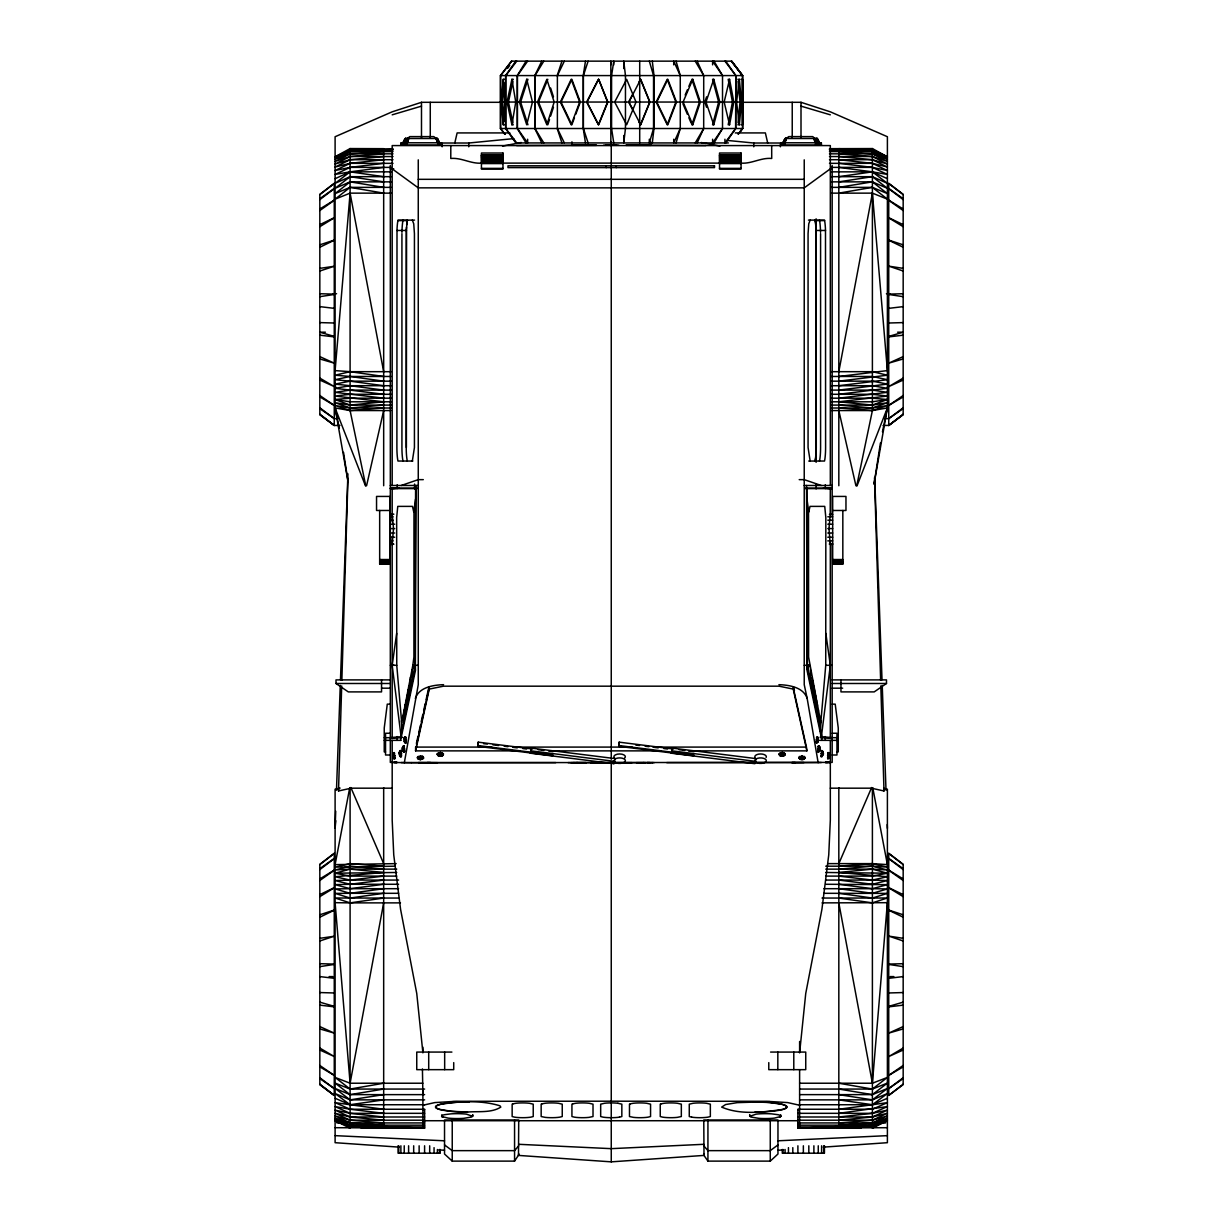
<?xml version="1.0" encoding="UTF-8"?>
<svg xmlns="http://www.w3.org/2000/svg" width="1223" height="1223" viewBox="0 0 1223 1223"><rect width="100%" height="100%" fill="white"/><g stroke="black" fill="none" stroke-linecap="round" stroke-linejoin="round"><path stroke-width="1.5" d="M400.38 737.683L415.071 668.522L415.591 488.16M741 124.777L742.544 124.777L742.544 79.312L741 79.312M749.699 1115.835L749.699 1114.703L750.632 1116.981L758.826 1118.342A15.486 2.4 0 0 0 774.388 1118.112L780.702 1116.507L779.525 1117.119M780.717 1114.856L780.702 1116.461M825.739 665.297L825.831 517.482L824.73 506.383L810.023 506.383L808.525 512.926L808.602 657.041L820.801 722.625L825.739 665.297L832.175 665.297M400.578 740.358L415.499 670.204A84.723 84.647 0 0 1 415.377 665.297L415.973 485.485M822.131 737.683L807.425 668.522L806.905 488.16M816.184 741.964L816.842 736.766L817.942 737.744L818.034 741.872L816.184 741.964L816.398 742.881L817.637 742.071L818.309 737.989L817.377 741.826M818.095 746.733L819.914 747.1L819.242 751.182L818.019 751.992L818.447 745.862L819.548 746.84L819.639 750.968L819.395 747.635M818.034 741.872L818.309 737.989M819.639 750.968L819.914 747.1M823.079 751.793L822.406 755.875L821.183 756.685L821.611 750.555L822.712 751.534L822.146 755.631L823.033 755.111C824.638 752.925 821.183 750.891 823.217 752.374M822.529 753.704L822.422 751.748M829.607 753.811L828.949 757.893L827.711 758.703L828.139 752.573L829.255 753.567L829.347 757.694L828.537 757.068L829.561 757.129L829.607 753.811L828.552 755.692M829.072 755.722L828.949 753.765M401.939 232.309L402.031 229.695A18.712 2.538 -90 0 1 402.856 220.92L403.009 220.109M422.424 1068.978L422.898 1094.784M610.843 142.938L610.843 61.15L610.827 64.865M639.705 142.938L639.705 61.15M392.186 788.178L351.139 788.178L338.511 790.975L341.691 685.92M341.859 680.202L347.928 479.645M335.714 811.185L335.102 828.338L335.79 820.725M336.478 790.226L340.269 685.4M340.483 679.682L347.928 473.851M808.327 672.604L808.648 665.297L807.486 665.755M810.207 681.257L810.742 671.121M477.765 746.32L478.025 745.541L552.903 754.943L552.643 755.722L477.765 746.32L477.964 742.942L478.224 742.162L532.509 748.98M478.025 745.541L478.224 742.162M530.965 750.846L531.118 748.079L614.817 758.581L614.665 761.363L613.885 763.687L530.186 753.169L530.965 750.846L614.665 761.363M613.885 763.687L614.038 760.905M618.731 746.32L618.991 745.541L693.869 754.943L693.609 755.722L618.731 746.32L618.93 742.942L619.19 742.162L673.476 748.98M618.991 745.541L619.19 742.162M671.931 750.846L672.084 748.079L755.783 758.581L755.631 761.363L754.851 763.687L671.152 753.169L671.931 750.846L755.631 761.363M812.011 689.91L812.592 680.11M813.937 699.296L814.533 689.864M815.97 709.401L816.567 700.366M817.805 718.62L818.401 709.952M820.358 731.476L821.107 720.851M504.809 124.777L503.28 124.777L505.007 102.044L503.28 79.312L504.809 79.312M412.839 665.297L401.694 722.625L396.756 665.297L396.665 517.482L397.765 506.383L412.472 506.383L413.97 512.926L413.909 657.041L412.839 665.297L415.01 665.297M394.341 762.449L397.215 762.495L390.32 762.403L390.32 165.457M338.511 790.975L338.74 788.376M503.28 79.312L501.094 102.044L503.28 124.777M504.442 83.103L502.607 102.044L504.442 120.985M738.035 122.881L740.022 102.044L738.035 81.207M737.851 124.777L739.349 124.777L741.52 102.044L739.349 79.312L737.851 79.312M516.58 145.506L596.457 145.247M816.658 712.657L817.453 704.784M814.778 703.24L815.634 695.306M811.216 685.751L812.118 677.527M812.928 694.098L813.815 685.981M818.646 722.64L819.471 715.302M652.302 142.938L653.999 128.507L653.999 75.581L652.302 61.15M809.58 677.955L810.513 669.868M739.349 79.312L736.582 102.044L739.349 124.777M817.728 736.827L817.285 742.942M817.591 741.276L817.759 739.9M821.413 736.582L830.325 665.297L825.831 633.376M416.08 747.085L415.606 750.876L520.081 750.876M703.928 1155.093L703.775 1153.61M396.665 633.376L392.186 665.297L401.083 736.582M413.741 511.902L415.53 499.152M585.465 61.15L583.249 75.581L583.249 128.507L585.465 142.938M880.438 442.94L874.032 484.216L887.394 407.932L887.394 136.731L830.325 111.828L801.004 102.304L742.697 102.304M513.339 124.777L511.917 124.777L515.754 102.044L511.917 79.312L513.339 79.312M392.186 762.403L404.339 762.678L418.266 684.681L418.266 159.846M407.305 220.109L407.152 220.92A18.712 2.538 90 0 0 406.648 224.864M407.473 220.109L407.32 220.92A18.712 2.538 -90 0 0 406.495 229.695L406.388 447.526M383.67 902.88L350.099 1083.226L422.898 1083.226M729.565 124.777L733.831 102.044L729.565 79.312L728.189 79.312L732.439 102.044L728.189 124.777L729.565 124.777L724.154 102.044L729.565 79.312M838.825 371.685L872.396 193.142L831.365 193.142M349.747 787.673L335.102 864.63L396.16 863.621M749.699 1116.354L756.15 1114.122A15.486 2.4 0 0 1 771.713 1113.878L777.981 1114.688A15.991 2.477 0 0 1 780.702 1116.507M882.456 431.795L887.394 407.932L872.396 410.561L831.701 410.561M856.727 485.776L872.396 410.561L872.396 148.564L829.484 148.671M511.917 79.312L507.025 102.044L511.917 124.777M512.957 81.054L508.432 102.044L512.957 123.034M416.401 743.446L418.021 736.185M418.816 732.546L420.437 725.27M421.232 721.646L422.837 714.37M423.647 710.746L425.252 703.47M426.063 699.831L428.876 687.112M416.477 745.266L429.365 687.097M366.564 485.776L383.67 410.561M807.639 669.715L808.648 665.297L807.486 666.214M454.788 143.015L457.127 132.925L509.838 132.925M393.164 757.694C394.005 759.437 391.895 750.586 393.944 755.692M394.708 753.46L393.47 752.649L394.968 755.615L394.784 758.703L393.898 758.764L393.561 757.893L395.014 757.786M394.142 753.49L394.356 752.573M393.898 758.764L393.47 752.649M399.279 752.374L400.303 752.298L399.279 752.374C397.995 754.774 401.694 756.303 399.462 755.111M399.692 755.676L399.997 750.616L400.884 750.555L401.496 753.597L401.312 756.685L400.425 756.747L399.417 751.793M400.074 751.748L400.349 755.631M400.884 750.555L401.312 756.685M405.21 742.942C403.284 726.615 404.996 753.399 404.767 736.827L405.654 736.766L406.281 739.793L406.097 742.881L405.21 742.942L404.859 742.071L406.311 741.964M404.767 736.827L404.553 737.744L406.005 737.637M400.425 756.747L399.997 750.616M402.856 750.968L402.948 746.84L404.049 745.862L404.706 751.075C398.438 750.035 405.256 743.66 403.3 750.372M404.461 741.872L404.186 737.989M403.835 746.779L404.049 745.862M404.706 751.075L403.59 752.053L403.162 745.923M518.72 1154.848L514.562 1161.116L452.235 1161.116L444.53 1154.023L444.53 1119.993L518.72 1119.993L518.491 1155.414L611.255 1161.85L704.005 1155.414L703.775 1119.993L777.966 1119.993L777.966 1154.023L770.261 1161.116L707.934 1161.116L703.775 1155.108M450.813 145.583L450.783 158.47C461.499 157.461 470.947 163.989 481.434 163.118M518.583 1155.154L518.72 1153.61M807.608 669.516L808.648 665.297L807.486 666.657M526.716 79.312L532.464 102.044L526.716 124.777L519.393 102.044L526.716 79.312L527.939 79.312L520.616 102.044L527.939 124.777M713.743 124.777L719.843 102.044L713.743 79.312L712.566 79.312L718.665 102.044L712.566 124.777L713.743 124.777L705.977 102.044L713.743 79.312M807.577 669.302L808.648 665.297L807.47 667.131M415.331 698.471C419.015 687.219 433.278 685.002 443.582 684.681M676.059 142.938L680.278 128.507L680.263 75.581L676.059 61.15M807.532 669.073L808.648 665.297L807.455 667.59M549.509 119.533L547.812 124.777L538.487 102.044L547.812 79.312M550.625 116.032L553.453 107.288M557.214 75.581L561.938 61.15M588.125 61.15L583.402 75.581L583.402 128.507L588.125 142.938M807.486 668.828L808.648 665.297L807.44 668.079M692.768 124.777L700.366 102.044L692.768 79.312L691.866 79.312L699.464 102.044L691.866 124.777L692.768 124.777L683.076 102.044L692.768 79.312M706.588 96.8L704.8 102.044L706.588 107.288M574.458 117.79L571.844 124.777L561.021 102.044L571.844 79.312L580.329 102.044L575.758 114.289M807.44 668.553L808.648 665.297M857.033 485.837L887.394 407.932M407.183 142.785L408.864 138.505M816.398 742.881L816.75 742.009M819.334 745.923L818.019 751.992M822.498 750.616L822.07 756.747M821.183 756.685L821.52 755.814M829.026 752.649L827.711 758.703M408.513 138.505L406.877 145.094M626.65 124.777L636.021 102.044L626.65 79.312M406.189 142.785L407.993 138.505M685.155 95.042L687.387 89.799M688.885 86.298L691.117 81.054M838.825 863.621L871.647 787.52M405.639 142.785L407.519 138.505M412.334 461.056L414.429 447.526L414.429 233.654L413.741 223.824L412.334 220.109M405.119 142.785L407.06 138.505M680.263 128.507L673.72 142.938L673.72 139.223M697.156 142.938L703.684 128.507L703.714 75.581L695.23 61.15M784.692 142.785L786.542 138.505M769.879 1101.617L737.224 1102.642L725.621 1104.537L721.677 1107.105C740.205 1115.116 762.892 1112.303 782.659 1109.414A33.204 5.137 0 0 0 781.864 1104.323L769.68 1102.519L753.337 1101.892A32.868 5.075 0 0 1 787 1106.846A32.868 5.075 0 0 1 754.943 1112.059M404.66 142.785L406.663 138.505M404.247 142.785L406.296 138.505M541.774 61.15L534.803 75.581L534.803 128.507L541.774 142.938M564.353 61.15L557.382 75.581L557.382 128.507L564.353 142.938M785.961 138.505L783.882 145.094M405.975 138.505L403.896 145.094M403.773 142.785L405.18 139.926M783.53 142.785L785.64 138.505L783.546 145.094M819.227 145.094L817.04 138.505L819.318 142.785L817.27 138.505L785.135 138.505L783.026 142.785L785.304 138.505L783.224 145.094M403.345 142.785L405.501 138.505L403.269 145.094M783.179 142.785L785.334 138.505M405.256 138.505L403.07 142.785L405.226 138.505L403.177 142.785L405.302 138.505L437.36 138.505L439.577 145.094M782.949 142.785L785.135 138.505L782.919 145.094M598.368 79.312L586.658 102.044L598.368 124.777L607.556 102.044L598.674 79.312L607.862 102.044L598.674 124.777L586.964 102.044L598.674 79.312M632.872 93.926L628.653 102.044L632.872 110.162M638.773 82.553L640.455 79.312L649.719 102.044L640.455 124.777L638.773 121.536M625.809 80.932L614.665 102.044L625.809 123.156M695.23 142.938L703.714 128.507M714.018 142.938L722.518 128.507L722.518 75.581L714.018 61.15M526.089 61.15L517.268 75.581L517.268 128.507L526.089 142.938M543.807 61.15L534.971 75.581L534.971 128.507L543.807 142.938M722.564 128.507L712.612 142.938L712.612 139.223M725.728 142.938L735.68 128.507L735.787 75.581L725.728 61.15M515.785 61.15L505.603 75.581L505.603 128.507L515.785 142.938L728.404 142.938M527.633 61.15L517.436 75.581L517.436 128.507L527.633 142.938L527.633 139.223M507.576 68.366L509.731 65.476M742.483 128.507L738.126 134.285L742.606 128.507L742.651 75.581L731.797 61.15L511.428 61.15L500.452 75.581L500.452 128.507L504.839 134.285M739.395 132.848L742.651 128.507L742.499 75.581L731.43 61.15M516.748 61.15L505.756 75.581L505.756 128.507L516.748 142.938M511.749 61.15L500.589 75.581L500.589 128.507L505.053 134.285M518.72 1145.798L514.562 1150.644L452.235 1150.644L444.53 1144.911M420.483 758.841L420.483 759.682L418.312 759.193L417.41 757.373L420.483 755.89L422.654 756.318L423.555 758.153L420.483 759.682L418.541 758.734L420.483 757.22L422.424 758.153L421.859 759.407L422.424 758.153M417.41 758.153L420.483 756.685L423.555 758.153M418.541 758.734L420.483 757.801L422.424 758.734M423.555 757.373L422.654 759.193M437.284 753.918L440.356 752.435L443.429 753.918L442.527 755.738L440.356 756.227L438.186 755.738L437.284 753.918L438.186 755.738M437.284 754.698L440.356 753.23L443.429 754.698M438.415 754.698L438.981 755.952L438.981 754.041L441.732 754.041L441.732 755.952L442.298 754.698M438.415 755.294L440.356 754.362L442.298 755.294M443.429 753.918L442.527 755.738M782.139 755.386L782.139 756.227L779.968 755.738L779.066 753.918L782.139 752.435L784.31 752.864L785.212 754.698L782.139 756.227L780.198 755.294L782.139 753.765L784.081 754.698L783.515 755.952L784.081 754.698M779.066 754.698L782.139 753.23L785.212 754.698M780.198 755.294L782.139 754.362L784.081 755.294M785.212 753.918L784.31 755.738M798.94 757.373L802.013 755.89L805.086 757.373L804.184 759.193L802.013 759.682L799.842 759.193L798.94 757.373L799.842 759.193M798.94 758.153L802.013 756.685L805.086 758.153M800.071 758.153L800.637 759.407L800.637 757.496L803.389 757.496L803.389 759.407L803.954 758.153M800.071 758.734L802.013 757.801L803.954 758.734M805.086 757.373L804.184 759.193M838.825 1126.735L837.419 1128.141L839.88 1128.11M407.427 138.505L409.797 136.609L433.783 136.609L436.152 138.505L438.262 145.094M319.83 194.64L334.261 183.481M319.83 864.6L334.261 853.44M888.739 425.543L903.17 414.689L903.17 194.319L888.739 183.328L888.739 425.497L903.17 414.215M903.17 1084.174L888.739 1095.456L888.739 853.287L903.17 864.279L903.17 1084.648L888.739 1095.319M319.83 199.639L334.261 188.648M319.83 869.599L334.261 858.607M903.17 407.794L888.739 418.663L884.963 418.572M903.17 414.49L888.739 425.359L883.067 425.543M888.739 1088.623L903.17 1077.753M777.966 1144.911L770.261 1150.644L707.934 1150.644L703.775 1145.798M319.83 198.676L334.261 188.48M319.83 210.524L334.261 200.327M319.83 868.636L334.261 858.439M319.83 880.484L334.261 870.287M888.739 405.455L903.17 395.503M888.739 418.572L903.17 408.62M888.739 1075.414L903.17 1065.462M888.739 1088.531L903.17 1078.579M832.175 679.896L886.492 679.896L886.492 683.489L874.2 691.897L840.965 691.897L840.965 679.896M472.797 1115.835L472.797 1114.703L471.864 1116.981L463.67 1118.342A15.486 2.4 0 0 1 448.107 1118.112L441.793 1116.507L442.971 1117.119M319.83 208.98L334.261 200.159M319.83 226.683L334.261 217.862M319.83 878.94L334.261 870.119M319.83 896.642L334.261 887.822M903.17 378.121L888.739 386.606L903.17 380.047M888.739 405.394L903.17 396.909M903.17 1048.08L888.739 1056.565L903.17 1050.007M888.739 1075.353L903.17 1066.869M383.67 485.73L383.67 148.671L350.099 148.564L335.102 156.789L350.099 149.894L393.011 148.671M319.83 224.665L334.261 217.694M319.83 247.229L334.261 240.258M319.83 894.625L334.261 887.653M319.83 917.189L334.261 910.218M392.186 544.388L393.516 528.581L392.186 514.363M335.102 178.696L350.099 171.847L383.67 167.383M903.17 356.612L888.739 363.155L903.17 358.951M903.17 1026.571L888.739 1033.114L903.17 1028.91M887.394 1098.269L872.396 1104.736L838.825 1109.246M422.898 1105.256L434.822 1102.58L456.301 1101.296L611.255 1101.204L766.194 1101.296L787.688 1102.58L799.613 1105.256M831.365 398.178L872.396 398.178L887.394 399.524L872.396 405.088L831.365 405.088M393.439 488.16L392.186 488.604L399.157 488.145L390.32 488.604L415.591 488.604M401.251 485.485L418.266 479.645L423.296 479.645M319.83 244.829L334.261 240.105M319.83 271.002L334.261 266.278L319.83 268.357M319.83 914.789L334.261 910.065M319.83 940.961L334.261 936.237L319.83 938.316M500.757 102.304L421.492 102.304L392.186 111.828L335.102 136.731L335.102 407.932L348.142 482.351M392.186 114.824L421.492 106.141M888.739 336.417L903.17 332.197L897.59 332.197M888.739 1006.376L903.17 1002.157M396.741 876.111L350.099 876.111L335.102 873.207L350.099 869.14L396.741 869.14M340.101 788.071L335.102 789.217L335.102 1142.695L399.248 1147.143M810.161 220.109L808.755 223.824L808.067 233.654L808.067 447.526L810.161 461.056M619.434 1117.149L621.834 1116.538L621.834 1104.17L617.936 1103.253M421.859 758.81L418.541 758.153M441.732 755.355L438.981 755.355M783.515 755.355L780.198 754.698M803.389 758.81L800.637 758.81M825.754 869.14L872.396 869.14L887.394 873.207L872.396 876.111L825.754 876.111M502.515 146.072L521.288 142.51M383.67 1083.226L350.099 1089.066L335.102 1083.089L350.099 1094.631L424.626 1094.631M838.825 193.142L872.396 187.364L887.394 193.601L872.396 181.86L831.365 181.86M383.67 1089.066L350.099 1094.631L335.102 1088.47L350.099 1099.859L424.626 1099.859M838.825 187.364L872.396 181.86L887.394 188.327L872.396 176.678L831.365 176.678M383.67 1094.631L350.099 1099.859L335.102 1093.53L350.099 1104.736L383.67 1109.246M838.825 181.86L872.396 176.678L887.394 183.343L872.396 171.847L838.825 167.383M319.83 296.669L334.261 294.468M319.83 966.629L334.261 964.427M887.394 399.524L872.396 401.801L831.365 401.801M383.67 1099.859L350.099 1104.736L335.102 1102.626L350.099 1109.246L383.67 1113.327M838.825 176.678L872.396 171.847L887.394 174.43L872.396 167.383L838.825 163.332M383.67 898.049L350.099 902.88L335.102 902.681L350.099 1083.226L335.102 1077.417L350.099 1089.066L424.626 1089.066M838.825 376.47L887.394 370.6L872.396 193.142L887.394 199.15L872.396 187.364L831.365 187.364M383.67 893.31L350.099 898.049L335.102 897.988L350.099 902.88L400.471 902.88M838.825 381.163L887.394 375.201L872.396 371.685L831.365 371.685M383.67 888.693L350.099 893.31L335.102 893.386L350.099 898.049L398.606 898.049M838.825 385.719L887.394 379.711L872.396 376.47L831.365 376.47M383.67 884.275L350.099 888.693L335.102 888.922L350.099 893.31L398.606 893.31M838.825 390.106L887.394 384.098L872.396 381.163L831.365 381.163M383.67 880.071L350.099 884.275L335.102 884.642L350.099 888.693L398.606 888.693M838.825 394.28L887.394 388.303L872.396 385.719L831.365 385.719M838.825 1113.327L887.394 1106.586L872.396 1113.327L838.825 1116.996M383.67 163.332L350.099 167.383L335.102 170.532L350.099 163.332L383.67 159.709M888.739 308.349L903.17 306.637M888.739 336.891L903.17 335.178M888.739 978.308L903.17 976.596M888.739 1006.85L903.17 1005.138M383.67 876.111L350.099 880.071L335.102 880.56L350.099 884.275L398.606 884.275M838.825 398.178L887.394 392.308L872.396 390.106L831.365 390.106M878.038 1123.692L885.559 1122.897L885.528 1120.727L887.394 1120.727M442.13 146.791L442.13 143.015L468.745 143.015L513.782 138.612M838.825 1120.207L872.396 1116.996L887.394 1113.251L872.396 1120.207L838.825 1122.928M383.67 156.544L350.099 159.709L335.102 164.004L350.099 156.544L383.67 153.838M391.131 405.088L350.099 405.088L335.102 399.524L350.099 398.178L391.131 398.178M838.825 869.14L872.396 866.19L887.394 867.122L872.396 863.621L828.124 863.621M383.67 405.088L350.099 408.008L335.102 405.501L350.099 410.561L390.81 410.561M838.825 866.19L872.396 863.621L887.394 864.63L872.748 787.673M383.67 408.008L350.099 410.561L335.102 407.932L339.275 428.126M404.584 739.915L406.281 739.793M404.247 741.321L405.272 741.245M402.948 746.84L404.4 746.733M402.443 747.681L403.468 747.605M402.459 749.057L404.66 748.904M402.627 750.418L403.651 750.341M399.783 751.534L401.236 751.442M399.294 753.75L401.496 753.597M392.751 754.392L393.775 754.316M392.766 755.768L394.968 755.615M400.089 755.875L401.541 755.768M777.966 1150.277L783.637 1149.895M823.247 1147.143L887.394 1142.695L887.394 789.217L884.061 788.453M383.67 151.606L350.099 153.838L335.102 159.265L350.099 151.606L393.011 149.603M838.825 1125.175L872.396 1122.928L887.394 1118.067L872.396 1125.175L799.613 1128.141L799.613 1069.942M402.428 737.24L392.186 737.683L392.186 536.882M570.927 762.632L571.875 762.648L568.114 762.632M651.737 762.632L652.547 762.648M390.32 514.363L393.852 514.195M390.32 544.388L393.852 544.204M393.852 665.129L390.32 665.297L396.756 665.297M390.32 737.683L399.157 737.24M335.102 873.207L396.741 872.473M703.775 1144.3L611.255 1148.657L518.72 1144.3M777.966 1140.799L887.394 1135.647M575.559 762.648L586.169 762.648L572.976 762.648M649.52 762.648L636.327 762.648M888.739 294.132L903.17 293.734M888.739 323.01L903.17 322.597M888.739 964.091L903.17 963.693M888.739 992.969L903.17 992.556M654.213 762.632L647.043 762.648L648.526 762.648M404.339 762.678L830.325 762.403L825.708 762.403M603.658 145.216L618.838 145.216M467.553 1112.059C478.438 1111.095 491.31 1113.175 500.819 1107.105L499.917 1105.775C480.914 1100.027 460.077 1101.204 440.647 1104.323A33.204 5.137 0 0 0 439.852 1109.414L451.44 1111.31L467.553 1112.059A32.868 5.075 0 0 1 435.495 1106.846A32.868 5.075 0 0 1 469.158 1101.892L452.617 1101.617M828.154 762.403L825.28 762.495L832.175 762.403L832.175 544.036M596.457 145.354L571.462 145.323M605.645 145.262L616.851 145.262M645.591 762.648L572.058 762.648L575.07 762.648M804.031 762.541L666.749 762.617M821.336 762.541L791.923 762.663M887.394 1127.698L797.885 1128.141L797.885 1109.246L872.396 1109.246L887.394 1102.626L872.396 1104.736L799.613 1104.736M650.437 762.648L648.878 762.648M791.908 762.556L795.24 762.541M361.289 1128.217L424.626 1128.141L424.626 1109.246L350.099 1109.246L335.102 1106.586L350.099 1113.327L383.67 1116.996M626.038 145.247L705.916 145.506M631.985 762.663L590.51 762.663M424.626 1128.141L335.102 1127.698M500.452 75.581L742.606 75.581L732.439 62.587M500.452 102.044L531.822 102.044M532.464 102.044L683.076 102.044M683.902 102.044L742.651 102.044L742.544 79.312M500.452 128.507L742.606 128.507M735.252 132.925L765.369 132.925L767.708 143.015M727.486 140.446L753.75 143.015L780.381 143.015L780.381 146.791M821.382 145.094L781.038 145.094L781.038 142.785L821.382 142.785L821.382 145.094L821.199 142.785M393.011 149.894L350.099 149.894L335.102 157.614L350.099 151.606L393.011 151.606M829.484 149.894L872.396 149.894L887.394 156.789L872.396 148.564M829.484 151.606L872.396 151.606L887.394 157.614L872.396 149.894L838.825 148.671L838.825 485.73M393.011 153.838L350.099 153.838L335.102 161.405L350.099 156.544L393.011 156.544M829.484 153.838L872.396 153.838L887.394 159.265L872.396 151.606L829.484 149.603M481.434 155.046L502.974 155.046M719.521 155.046L741.062 155.046M481.434 155.382L502.974 155.382M719.521 155.382L741.062 155.382M481.434 155.78L502.974 155.78M719.521 155.78L741.062 155.78M481.434 156.269L502.974 156.269M719.521 156.269L741.062 156.269M829.484 156.544L872.396 156.544L887.394 161.405L872.396 153.838L838.825 151.606M481.434 156.834L502.974 156.834M719.521 156.834L741.062 156.834M481.434 157.477L502.974 157.477M719.521 157.477L741.062 157.477M481.434 158.18L502.974 158.18M719.521 158.18L741.062 158.18M481.434 158.944L502.974 158.944M719.521 158.944L741.062 158.944M393.011 159.709L350.099 159.709L335.102 167.047L350.099 163.332L393.011 163.332M481.434 159.77L502.974 159.77M719.521 159.77L741.062 159.77M829.484 159.709L872.396 159.709L887.394 164.004L872.396 156.544L838.825 153.838M481.434 160.656L502.974 160.656M719.521 160.656L741.062 160.656M481.434 161.574L502.974 161.574M719.521 161.574L741.062 161.574M481.434 162.552L502.974 162.552M719.521 162.552L741.062 162.552M502.974 163.118L719.521 163.118M741.062 163.118C751.549 163.989 760.996 157.461 771.713 158.47L771.682 145.583M829.484 163.332L872.396 163.332L887.394 167.047L872.396 159.709L838.825 156.544M481.434 163.576L502.974 163.576M719.521 163.576L741.062 163.576M391.131 167.383L350.099 167.383L335.102 174.43L350.099 171.847L391.131 171.847M831.365 167.383L872.396 167.383L887.394 170.532L872.396 163.332L838.825 159.709M481.434 168.377L502.974 168.377M719.521 168.377L741.062 168.377M390.32 168.85L393.76 168.85M832.175 168.85L830.325 168.85L804.23 187.853L418.266 187.853L392.186 168.85M831.365 171.847L872.396 171.847L887.394 178.696M391.131 176.678L350.099 176.678L335.102 183.343L350.099 171.847L383.67 176.678M418.266 179.322L804.23 179.322M391.131 181.86L350.099 181.86L335.102 188.327L350.099 176.678L383.67 181.86M391.131 187.364L350.099 187.364L335.102 193.601L350.099 181.86L383.67 187.364M391.131 193.142L350.099 193.142L335.102 199.15L350.099 187.364L383.67 193.142M414.566 220.109L397.979 220.109L397.827 220.92A18.712 2.538 90 0 0 397.001 229.695L396.894 447.526A16.037 2.171 -90 0 0 397.979 461.04L412.793 461.056M808.434 220.109L824.516 220.109L824.669 220.92A18.712 2.538 -90 0 1 825.494 229.695L825.601 447.526A16.037 2.171 -90 0 1 824.516 461.04L808.739 461.056M397.888 220.614L407.381 220.614M815.114 220.614L824.608 220.614M396.986 230.459L406.479 230.459M816.031 230.459L825.525 230.459M332.839 293.719L336.57 293.734M886.43 293.719L890.161 293.734M325.41 332.197L319.83 332.197L334.261 336.417M391.131 371.685L350.099 371.685L335.102 370.6L350.099 193.142L383.67 371.685M391.131 376.47L350.099 376.47L335.102 375.201L350.099 371.685L383.67 376.47M391.131 381.163L350.099 381.163L335.102 379.711L350.099 376.47L383.67 381.163M391.131 385.719L350.099 385.719L335.102 384.098L350.099 381.163L383.67 385.719M391.131 390.106L350.099 390.106L335.102 388.303L350.099 385.719L383.67 390.106M391.131 394.28L350.099 394.28L335.102 396.053L383.67 401.801L350.099 405.088L335.102 402.688L350.099 408.008L391.131 408.008M831.365 394.28L872.396 394.28L887.394 396.053L838.825 401.801L872.396 405.088L887.394 402.688L872.396 408.008L831.365 408.008M391.131 401.801L350.099 401.801L335.102 399.524M338.037 418.572L334.261 418.663L319.83 407.794M339.933 425.39L334.261 425.497L319.83 414.689L319.83 194.319L334.261 183.328L334.261 425.497L319.83 414.215M799.2 479.645L804.23 479.645L821.245 485.485M390.32 485.485L418.266 485.485M804.23 485.485L832.175 485.485M390.32 488.16L417.165 488.145M805.33 488.145L832.175 488.16M415.958 488.604L417.012 488.604M805.483 488.604L806.538 488.604M806.905 488.604L832.175 488.604L823.339 488.145L830.325 488.604L829.056 488.16M389.816 510.48L376.546 510.48L376.546 496.431L389.816 496.431L389.816 564.124M832.68 510.48L845.964 510.48L845.964 496.431L832.68 496.431L832.68 564.124L842.83 563.986M389.816 514.409L393.072 514.409M829.423 514.409L832.68 514.409M389.816 516.794L393.072 516.794M827.803 516.794L832.68 516.794M389.816 520.172L393.072 520.172M827.803 520.172L832.68 520.172M389.816 524.208L394.693 524.208M827.803 524.208L832.68 524.208M389.816 528.581L394.693 528.581M827.803 528.581L832.68 528.581M389.816 533.014L394.693 533.014M827.803 533.014L832.68 533.014M389.816 537.218L394.693 537.218M827.803 537.218L832.68 537.218M389.816 540.872L393.072 540.872M827.803 540.872L832.68 540.872M389.816 543.761L393.072 543.761M829.423 543.761L832.68 543.761M389.816 544.342L393.072 544.342M829.423 544.342L832.68 544.342M379.665 559.523L389.816 559.523M832.68 559.523L842.83 559.523M379.665 560.822L389.816 560.822M832.68 560.822L842.83 560.822M379.665 561.953L389.816 561.953M832.68 561.953L842.83 561.953M379.665 562.87L389.816 562.87M832.68 562.87L842.83 562.87M379.665 563.558L389.816 563.558M832.68 563.558L842.83 563.558M379.665 563.986L389.816 563.986M415.377 665.297L418.266 665.297M804.23 665.297L807.119 665.297L806.523 485.485M807.486 665.297L809.657 665.297M390.32 679.896L336.004 679.896L336.004 683.489L348.31 691.897L381.545 691.897L381.545 679.896M336.004 683.489L390.32 683.489M832.175 683.489L886.492 683.489M381.591 688.182L390.32 688.182M832.175 688.182L842.662 688.182M390.32 704.142L387.278 704.142L384.236 728.021L384.236 751.885L385.535 751.885M832.175 704.142L835.217 704.142L838.259 728.021L838.259 751.885L836.96 751.885M390.32 733.25L385.535 733.25L385.535 755.004L390.32 755.004M832.175 733.25L836.96 733.25L836.96 755.004L832.175 755.004M820.067 737.24L832.175 737.683M384.236 737.683L401.756 737.683M820.74 737.683L838.259 737.683M384.236 740.358L400.991 740.358M819.609 740.358L838.259 740.358M491.875 747.085L415.606 747.085L415.606 750.876L429.273 689.084L443.445 686.179L779.051 686.179L793.223 689.084L806.89 750.876L689.13 750.876M512.712 747.085L632.092 747.085M652.929 747.085L806.416 747.085L806.89 750.876M548.561 750.876L660.634 750.876M411.341 762.602L555.762 762.617M830.325 788.178L871.357 788.178L884 790.975L880.82 685.92M394.876 866.19L335.102 867.122L350.099 863.621L383.67 866.19M825.754 866.19L872.396 866.19L887.394 869.981L872.396 869.14L838.825 872.473L887.394 876.738L872.396 880.071L825.754 880.071M825.754 872.473L887.394 873.207M398.606 880.071L350.099 880.071L335.102 876.738L383.67 872.473L350.099 869.14L335.102 869.981L350.099 866.19L383.67 869.14M825.754 884.275L887.394 884.642L872.396 888.693L823.889 888.693M823.889 893.31L887.394 893.386L872.396 898.049L822.024 898.049M822.024 902.88L887.394 902.681L872.396 1083.226L799.613 1083.226M329.125 976.596L332.839 976.596M890.161 976.596L893.875 976.596M451.899 1052.07L416.753 1052.07L416.753 1069.666L453.718 1069.666L453.718 1062.619M770.597 1052.07L805.743 1052.07L805.743 1069.666L768.778 1069.666L768.778 1062.619M799.613 1089.066L872.396 1089.066L887.394 1083.089L872.396 1094.631L799.613 1094.631M799.613 1099.859L872.396 1099.859L887.394 1093.53L872.396 1104.736L838.825 1099.859M424.626 1104.736L350.099 1104.736L335.102 1098.269M422.898 1109.597L424.626 1109.597M797.885 1109.597L799.613 1109.597M424.626 1113.327L350.099 1113.327L335.102 1110.132L350.099 1116.996L383.67 1120.207M797.885 1113.327L872.396 1113.327L887.394 1110.132L872.396 1116.996L797.885 1116.996M424.626 1116.996L350.099 1116.996L335.102 1113.251L350.099 1120.207L383.67 1122.928M424.626 1120.207L350.099 1120.207L335.102 1115.896L350.099 1122.928L383.67 1125.175M797.885 1120.207L872.396 1120.207L887.394 1115.896L872.396 1122.928L797.885 1122.928M335.102 1120.727L336.967 1120.727L336.937 1122.897L344.458 1123.692M422.898 1120.727L797.809 1120.727M424.626 1122.928L350.099 1122.928L335.102 1118.067L350.099 1125.175L422.898 1128.141L422.898 1089.066M424.626 1125.175L350.099 1125.175L335.102 1119.748L350.099 1126.918L383.67 1128.141L383.67 787.688M797.885 1125.175L872.396 1125.175L887.394 1119.748L872.396 1126.918L797.885 1128.141M424.626 1126.918L350.099 1126.918L335.102 1120.604L350.099 1128.263L350.099 787.688M797.885 1126.918L872.396 1126.918L887.394 1120.604L872.396 1128.263L872.396 787.688M643.084 762.648L644.062 762.648M576.4 762.648L577.883 762.648M393.959 762.403L396.787 762.403M427.255 762.541L430.588 762.556M861.206 1128.217L838.825 1128.141L838.825 787.688M382.616 1128.11L385.077 1128.141L383.67 1126.735M411.325 762.602L401.159 762.541M418.465 762.541L437.482 762.678M626.038 145.354L651.033 145.323M319.83 293.734L334.261 294.132M319.83 322.597L334.261 323.01M319.83 963.693L334.261 964.091M319.83 992.556L334.261 992.969M778.913 684.681C789.232 685.002 803.48 687.219 807.18 698.471L818.156 762.678M335.102 1135.647L444.53 1140.799M823.339 737.24L830.325 737.683L830.325 540.642M816.49 737.637L817.377 737.698M817.423 738.509L818.447 738.57M816.215 739.793L818.432 739.946M817.224 741.245L818.248 741.321M819.043 747.605L820.052 747.681M817.835 748.904L820.037 749.057M818.844 750.341L819.869 750.418M817.79 751.075L819.242 751.182M821.26 751.442L822.712 751.534M827.803 753.46L829.255 753.567M821 753.597L823.201 753.75M828.735 754.316L829.76 754.392M827.528 755.615L829.729 755.768M820.954 755.768L822.406 755.875M827.497 757.786L828.949 757.893M438.874 1149.895L444.53 1150.277M838.825 408.008L872.396 410.561L887.394 405.501L872.396 408.008L838.825 405.088M383.67 398.178L335.102 392.308L350.099 390.106L383.67 394.28M838.825 876.111L872.396 880.071L887.394 880.56L872.396 884.275L838.825 880.071M319.83 306.637L334.261 308.349M319.83 335.178L334.261 336.891M319.83 976.596L334.261 978.308M319.83 1005.138L334.261 1006.85M679.086 749.684L684.712 750.387M688.457 750.861L694.068 751.564M635.777 745.052L639.522 745.526M645.133 746.229L648.878 746.687M654.488 747.406L658.234 747.865M663.86 748.568L667.605 749.042M538.12 749.684L543.746 750.387M549.356 751.09L553.102 751.564M483.574 743.645L487.32 744.104M492.93 744.822L498.556 745.526M504.166 746.229L507.912 746.687M513.522 747.406L517.268 747.865M522.894 748.568L526.639 749.042M838.825 884.275L872.396 888.693L887.394 888.922L872.396 893.31L838.825 888.693M838.825 893.31L872.396 898.049L887.394 897.988L872.396 902.88L838.825 898.049M903.17 268.357L888.739 266.14L903.17 271.002M888.739 294.468L903.17 296.669M903.17 938.316L888.739 936.099L903.17 940.961M888.739 964.427L903.17 966.629M838.825 1094.631L872.396 1099.859L887.394 1088.47L872.396 1094.631L838.825 1089.066M838.825 1083.226L872.396 1089.066L887.394 1077.417L872.396 1083.226L838.825 902.88M701.207 142.51L719.98 146.072M691.668 1117.149L689.268 1116.538L689.268 1104.17L693.166 1103.253A10.824 1.666 0 0 1 706.466 1103.253L710.349 1104.17L710.349 1116.538L707.964 1117.149A11.175 1.727 0 0 1 691.668 1117.149M319.83 358.951L334.261 363.17L319.83 356.612M319.83 1002.157L334.261 1006.376M319.83 1028.91L334.261 1033.129L319.83 1026.571M801.004 106.141L830.325 114.824M888.739 240.105L903.17 244.829M888.739 910.065L903.17 914.789M414.169 672.604L413.848 665.297L415.01 665.755M319.83 380.047L334.261 386.575L319.83 378.121M319.83 1050.007L334.261 1056.534L319.83 1048.08M830.218 544.342L828.995 528.581L830.218 514.409L830.325 488.16M888.739 217.694L903.17 224.665M888.739 240.258L903.17 247.229M888.739 887.653L903.17 894.625M888.739 910.218L903.17 917.189M319.83 396.909L334.261 405.394M319.83 1066.869L334.261 1075.353M888.739 200.159L903.17 208.98M888.739 217.862L903.17 226.683M888.739 870.119L903.17 878.94M888.739 887.822L903.17 896.642M319.83 395.503L334.261 405.455M319.83 408.62L334.261 418.572M319.83 1065.462L334.261 1075.414M319.83 1078.579L334.261 1088.531M888.739 188.48L903.17 198.676M888.739 200.327L903.17 210.524M888.739 858.439L903.17 868.636M888.739 870.287L903.17 880.484M334.261 1095.502L319.83 1084.648L319.83 864.279L334.261 853.287L334.261 1095.456L319.83 1084.174M319.83 414.49L334.261 425.359M319.83 1077.753L334.261 1088.623M319.83 1084.449L334.261 1095.319M888.739 188.648L903.17 199.639M888.739 858.607L903.17 869.599M888.739 183.481L903.17 194.64M888.739 853.44L903.17 864.6M414.857 669.715L413.848 665.297L415.01 666.214M779.066 753.918L779.968 755.738M417.41 757.373L418.312 759.193M414.887 669.516L413.848 665.297L415.01 666.657M731.614 61.15L742.483 75.581M724.918 61.15L735.787 75.581L735.68 128.507L724.918 142.938L724.918 139.223M722.564 75.581L712.612 61.15L712.612 64.865M414.918 669.302L413.848 665.297L415.025 667.131M821.917 740.358L806.997 670.204A84.723 84.647 0 0 0 807.119 665.297M414.964 669.073L413.848 665.297L415.04 667.59M817.239 138.505L819.425 142.785L817.193 138.505M437.33 138.505L439.516 142.785L437.284 138.505L439.271 145.094M437.192 138.505L439.363 142.785M819.15 142.785L816.995 138.505L818.982 142.785M816.781 138.505L818.906 142.785M436.871 138.505L438.95 145.094M437.559 139.926L438.965 142.785M818.722 142.785L816.628 138.505L818.6 145.094M436.703 138.505L438.812 142.785M436.535 138.505L438.614 145.094M816.368 138.505L818.432 142.785M818.248 142.785L816.2 138.505L818.111 142.785M436.351 138.505L438.4 142.785M815.848 138.505L817.927 145.094M435.847 138.505L437.956 142.785M697.156 61.15L703.684 75.581M680.263 75.581L673.72 61.15L673.72 64.865M815.435 138.505L817.377 142.785M816.857 142.785L814.992 138.505L812.699 136.609L788.713 136.609L786.343 138.505L784.233 145.094M415.01 668.828L413.848 665.297L415.056 668.079M350.848 787.52L383.67 863.621M682.923 103.787L687.387 114.289M688.885 117.79L691.117 123.034M814.503 138.505L816.429 145.094M813.998 138.505L815.741 142.785M813.631 138.505L815.328 142.785M405.746 742.009L406.097 742.881M405.134 741.826L404.737 739.9M402.581 747.1L402.963 749.011M404.14 751.105L404.477 751.992M403.254 751.182L403.59 752.053M392.889 753.811L393.302 757.113M394.448 757.832L394.784 758.703M335.102 407.932L365.463 485.837M413.848 665.297L415.071 668.553M557.214 128.507L561.938 142.938M550.625 88.056L553.453 96.8M649.321 61.15L653.541 75.581L653.541 128.507L649.321 142.938L649.321 139.223M828.139 752.573L828.598 758.764M821.611 750.555L821.825 751.472M818.447 745.862L818.906 752.053M838.825 410.561L855.932 485.776M793.62 687.112L794.43 690.75M793.146 687.097L806.416 747.085M807.18 698.471L804.23 684.681L804.23 159.846M365.769 485.776L350.099 410.561L350.099 148.564M472.797 1116.354L466.36 1114.122A15.486 2.4 0 0 0 450.783 1113.878L444.515 1114.688A15.991 2.477 0 0 0 441.793 1116.507M819.502 220.109L819.639 220.92A18.712 2.538 90 0 1 820.465 229.695L820.557 232.309M815.191 220.109L815.344 220.92A18.712 2.538 -90 0 1 816.169 229.695L816.276 447.526A16.037 2.171 -90 0 1 815.191 461.04M815.022 220.109L815.175 220.92A18.712 2.538 90 0 1 816.001 229.695L816.108 462.325M343.51 452.311L347.882 480.456M613.778 142.938L611.576 128.507L611.576 75.581L613.778 61.15L613.778 64.865M806.966 499.152L808.77 511.902M411.983 669.868L412.931 677.955M403.024 715.302L403.85 722.64M335.102 382.937L335.729 388.562M410.378 677.527L411.28 685.751M408.681 685.981L409.567 694.098M406.862 695.306L407.718 703.24M405.042 704.784L405.837 712.657M883.755 788.376L884 790.975M401.389 720.851L402.138 731.476M404.094 709.952L404.691 718.62M405.929 700.366L406.525 709.401M407.978 689.864L408.558 699.296M409.904 680.11L410.485 689.91M411.754 671.121L412.289 681.257M874.705 477.658L882.012 679.682M882.226 685.4L886.018 790.226M887.256 824.531L887.394 828.338M874.506 477.734L880.636 680.202M441.793 1116.461L441.793 1114.856M742.514 102.044L742.544 124.777M842.83 510.48L842.83 564.124M832.175 165.457L832.175 515.219M830.325 485.485L830.325 145.583L392.186 145.583L392.186 485.485M830.325 740.358L830.325 820.083L828.751 854.862L821.932 909.239L805.743 993.473L799.613 1052.865L799.613 1041.461M825.296 484.797L825.296 488.604M825.296 736.582L825.296 740.358M824.44 1145.798L824.44 1153.197L782.277 1153.197L782.277 1149.498M823.721 1145.798L823.721 1153.197M821.611 1145.798L821.611 1153.197M820.969 142.785L820.969 145.094M820.648 142.785L820.648 145.094M820.587 233.654L820.587 447.526A16.037 2.171 90 0 1 819.486 461.04M820.251 142.785L820.251 145.094M819.777 142.785L819.777 145.094M818.263 1145.798L818.263 1153.197M817.209 142.785L817.209 145.094M816.108 218.81L816.108 231.713M816.108 484.048L816.108 488.879M815.634 142.785L815.634 145.094M813.891 1145.798L813.891 1153.197M808.816 1145.798L808.816 1153.197M804.184 756.318L804.184 757.113M803.358 1145.798L803.358 1153.197M802.013 755.89L802.013 756.685M802.013 758.841L802.013 759.682M801.004 102.304L801.004 138.23M799.842 756.318L799.842 757.113M797.9 1145.798L797.9 1153.197M793.788 1052.07L793.788 1069.666M792.81 1147.648L792.81 1153.197M792.229 102.304L792.229 138.23M788.453 1147.648L788.453 1153.197M785.09 1149.498L785.09 1153.197M784.31 752.864L784.31 753.658M782.995 1149.498L782.995 1153.197M782.613 142.785L782.613 145.094M782.338 142.785L782.338 145.094M782.139 752.435L782.139 753.23M782.078 142.785L781.986 145.094M781.696 142.785L781.833 145.094M781.604 142.785L781.436 145.094M781.222 142.785L781.207 145.094M779.968 752.864L779.968 753.658M777.828 1052.07L777.828 1069.666M770.261 1119.993L770.261 1161.116M753.75 143.015L753.75 146.791M707.934 1119.993L707.934 1161.116M650.544 141.807L650.544 145.354M623.745 68.58L623.745 61.15L625.457 75.581L625.457 128.507L623.745 142.938L623.745 135.508M616.27 165.808L616.27 167.612M611.255 141.899L611.255 759.315M611.255 762.403L611.255 1161.85M606.226 165.808L606.226 167.612M571.951 141.807L571.951 145.354M514.562 1119.993L514.562 1161.116M468.745 143.015L468.745 146.791M452.235 1119.993L452.235 1161.116M444.668 1052.07L444.668 1069.666M442.527 752.864L442.527 753.658M441.304 142.785L441.289 145.094M441.106 142.785L441.06 145.094M440.892 142.785L440.892 145.094M440.677 142.785L440.677 145.094M440.418 142.785L440.418 145.094M440.356 752.435L440.356 753.23M440.356 755.386L440.356 756.227M440.234 1149.498L440.234 1153.197L398.056 1153.197L398.056 1145.798M440.158 142.785L440.158 145.094M439.883 142.785L439.883 145.094M439.516 1149.498L439.516 1153.197M438.186 752.864L438.186 753.658M437.406 1149.498L437.406 1153.197M434.058 1147.648L434.058 1153.197M430.267 102.304L430.267 138.23M429.686 1145.798L429.686 1153.197M428.707 1052.07L428.707 1069.666M424.595 1145.798L424.595 1153.197M422.898 1047.163L422.898 1052.85L416.753 993.473L400.563 909.239L393.745 854.862L392.186 820.083L392.186 740.358M422.654 756.318L422.654 757.113M421.492 102.304L421.492 138.23M420.483 755.89L420.483 756.685M419.137 1145.798L419.137 1153.197M418.312 756.318L418.312 757.113M414.566 484.048L414.566 488.879M413.68 1145.798L413.68 1153.197M408.604 1145.798L408.604 1153.197M406.067 142.785L406.067 145.094M405.302 142.785L405.302 145.094M404.568 142.785L404.568 145.094M404.232 1145.798L404.232 1153.197M402.719 142.785L402.719 145.094M402.245 142.785L402.245 145.094M401.847 142.785L401.847 145.094M401.924 233.654L401.924 447.526A16.037 2.171 -90 0 0 403.009 461.04M401.526 142.785L401.526 145.094M401.312 142.785L401.297 145.094M400.884 1145.798L400.884 1153.197M398.774 1145.798L398.774 1153.197M397.2 484.797L397.2 488.604M397.2 736.582L397.2 740.358M392.186 488.16L392.186 521.869M379.665 510.48L379.665 564.124M755.019 757.45A5.763 2.767 0 0 1 760.584 753.964A5.763 2.767 0 0 1 766.148 757.45M755.019 759.942A5.763 2.767 0 0 1 763.886 758.398A5.763 2.767 0 0 1 763.886 762.923A5.763 2.767 0 0 1 755.019 761.379M614.634 758.107A5.763 2.767 0 0 1 619.618 753.964A5.763 2.767 0 0 1 624.601 758.107M614.634 759.284A5.763 2.767 0 0 1 623.684 758.703A5.763 2.767 0 0 1 622.492 763.06A5.763 2.767 0 0 1 614.053 761.379M619.434 1117.149A11.19 1.727 0 0 1 603.092 1117.149L600.676 1116.538L600.676 1104.17L604.559 1103.253A10.824 1.682 0 0 1 617.875 1103.253M816.108 447.526A16.037 2.171 -90 0 1 815.022 461.04M407.305 461.04A16.037 2.171 90 0 1 406.219 447.526L406.326 229.695A18.712 2.538 90 0 1 406.464 227.188M554.172 102.044L546.849 124.777L537.524 102.044L546.849 79.312L554.172 102.044M579.671 102.044L571.187 124.777L560.363 102.044L571.187 79.312L579.671 102.044M675.891 102.044L667.223 124.777L656.17 102.044L667.223 79.312L675.891 102.044M676.487 102.044L667.819 124.777L656.751 102.044L667.819 79.312L676.487 102.044M649.948 102.044L640.699 124.777L628.897 102.044L640.699 79.312L649.948 102.044M786.144 138.505L784.096 142.785L786.068 138.505M785.854 138.505L783.76 142.785L785.793 138.505M405.715 138.505L403.59 142.785L405.654 138.505M513.003 1103.819L512.147 1104.17L512.147 1116.538L514.547 1117.149A11.175 1.727 0 0 0 530.843 1117.149L533.228 1116.538L533.228 1104.17L529.33 1103.253A10.824 1.666 0 0 0 516.03 1103.253L513.003 1103.819M542.018 1103.819L541.162 1104.17L541.162 1116.538L545.29 1117.379A11.16 1.727 0 0 0 559.844 1117.149L562.244 1116.538L562.244 1104.17L558.345 1103.253A10.824 1.666 0 0 0 545.061 1103.253L542.018 1103.819M572.807 1103.819L571.936 1104.17L571.936 1116.538L574.336 1117.149A11.16 1.727 0 0 0 588.905 1117.379L593.017 1116.538L593.017 1104.17L589.134 1103.253A10.824 1.666 0 0 0 575.834 1103.253L572.807 1103.819M630.334 1103.819L629.478 1104.17L629.478 1116.538L633.59 1117.379A11.16 1.727 0 0 0 648.159 1117.149L650.56 1116.538L650.56 1104.17L646.661 1103.253A10.824 1.666 0 0 0 633.361 1103.253L630.334 1103.819M661.108 1103.819L660.252 1104.17L660.252 1116.538L662.652 1117.149A11.16 1.727 0 0 0 677.221 1117.379L681.333 1116.538L681.333 1104.17L677.435 1103.253A10.824 1.666 0 0 0 664.15 1103.253L661.108 1103.819M441.472 142.785L401.129 142.785L401.129 145.094L441.472 145.094L441.472 142.785M502.974 153.028L481.434 153.028L481.434 169.064L502.974 169.064L502.974 153.028M741.062 153.028L719.521 153.028L719.521 169.064L741.062 169.064L741.062 153.028M714.507 165.808L507.988 165.808L507.988 167.612L714.507 167.612L714.507 165.808M439.179 142.785L437.039 138.505L439.164 142.785"/></g></svg>
